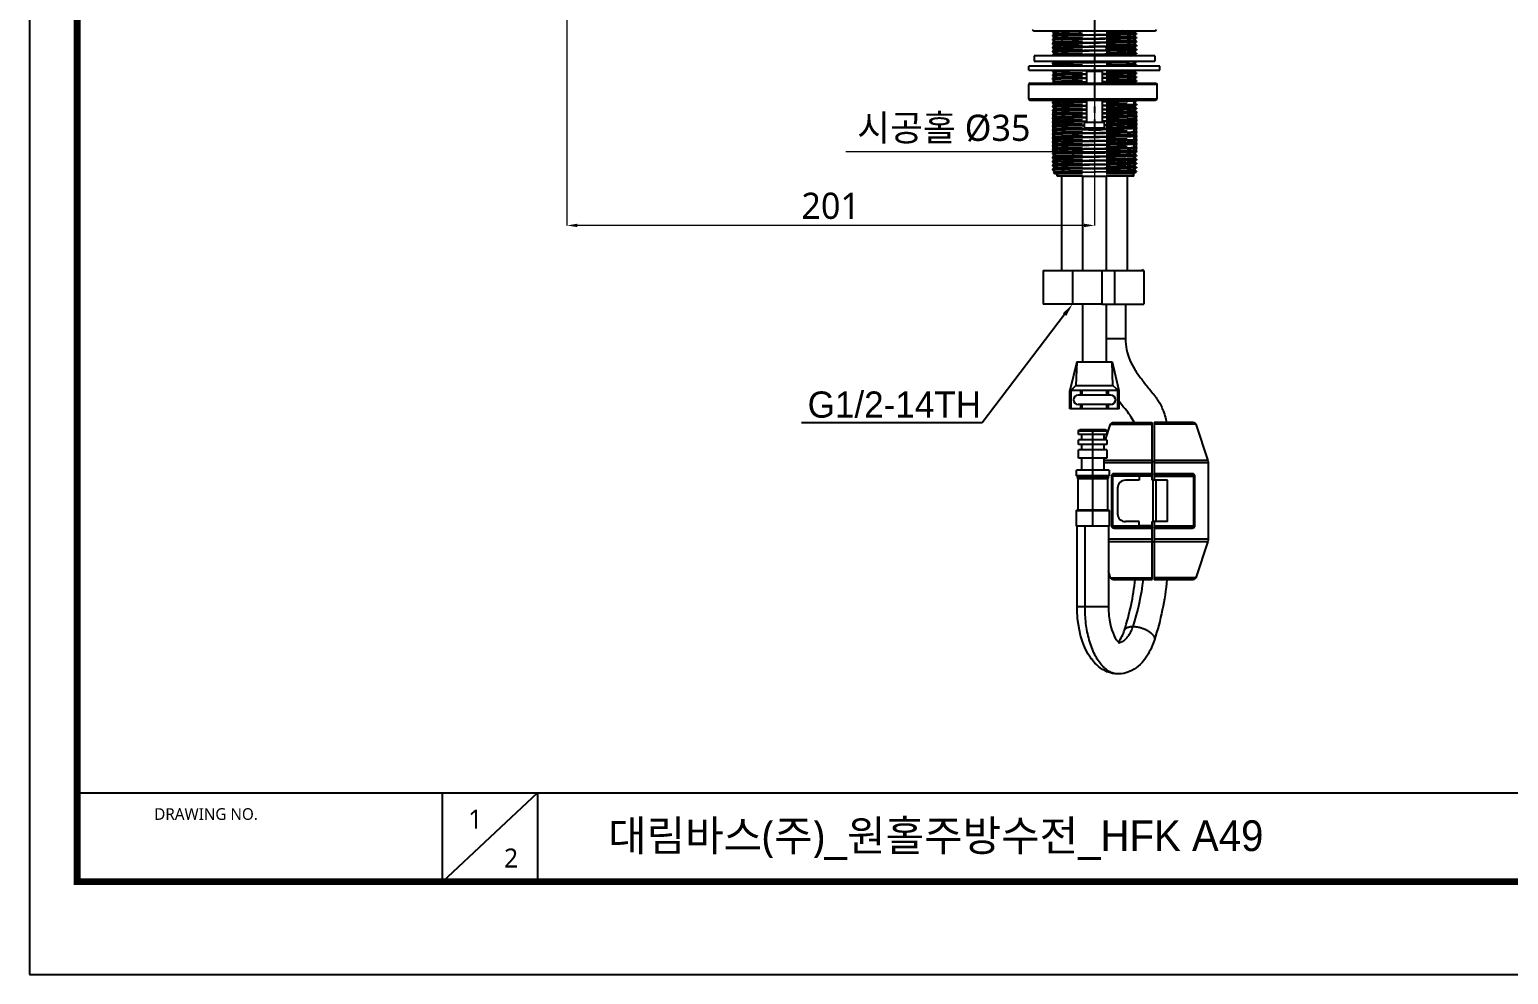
# Model space of a CAD drawing. Extents: x 0 to 1128, y 0 to 827.
# Drawn here: x 0 to 564, y 0 to 361 of the extents above; entities that cross this region are included whole.
import ezdxf
from ezdxf import colors
from ezdxf.entities.mleader import LeaderData, LeaderLine
from ezdxf.math import Vec2, Vec3

# ---------------------------------------------------------------- set-up
doc = ezdxf.new("R2010")
doc.units = 0
doc.header["$LTSCALE"] = 10
doc.header["$MEASUREMENT"] = 0
doc.header["$PDMODE"] = 3
doc.header["$PDSIZE"] = -10
doc.linetypes.add('CENTER', pattern=[2, 1.25, -0.25, 0.25, -0.25])
doc.layers.get('0').update_dxf_attribs({"linetype": 'CONTINUOUS'})
doc.layers.get('DEFPOINTS').update_dxf_attribs({"linetype": 'CONTINUOUS'})
doc.styles.add('Daelim Dimension', font='NanumGothic.ttf')
doc.styles.get("Standard").update_dxf_attribs({"font": 'GulimChe.ttf'})
doc.dimstyles.new('DEFAULT', dxfattribs={"dimscale": 2, "dimtxt": 2, "dimasz": 2, "dimexe": 0, "dimexo": 2, "dimgap": 1, "dimtad": 1, "dimdec": 0, "dimzin": 9, "dimdsep": 46, "dimtxsty": 'Daelim Dimension', "dimcen": 0.5, "dimclrd": 5, "dimclre": 5, "dimclrt": 256, "dimadec": 1, "dimazin": 0, "dimtfac": 1, "dimtdec": 0, "dimtix": 1, "dimtmove": 0, "dimatfit": 3, "dimfxl": 0, "dimtolj": 1, "dimtzin": 1, "dimlwd": 9, "dimlwe": 9, "dimarcsym": 0})

# ---------------------------------------------------------------- blocks, each defined once
blk = doc.blocks.new('*D99')
at = {"color": 5, "lineweight": 9, "ltscale": 0.5}
for p, q in [((205.03, 582.09), (205.03, 285.85)), ((406.25, 356.6), (406.25, 285.85)), ((402.25, 285.85), (209.03, 285.85))]:
    blk.add_line(p, q, dxfattribs=at)
at = {"color": 5, "ltscale": 0.5}
for points in [[(209.03, 286.52), (209.03, 285.19), (205.03, 285.85)], [(402.25, 286.52), (402.25, 285.19), (406.25, 285.85)]]:
    blk.add_solid(points, dxfattribs=at)
at = {"layer": 'DEFPOINTS', "color": 0, "ltscale": 0.5}
for p in [(205.03, 586.09), (406.25, 360.6), (205.03, 285.85)]:
    blk.add_point(p, dxfattribs=at)
at = {"color": 7, "ltscale": 0.5, "insert": (305.64, 293.28), "char_height": 10, "attachment_point": 5, "style": 'Daelim Dimension'}
blk.add_mtext('\\A1;201', dxfattribs=at)
blk = doc.blocks.new('*D110')
at = {"color": 5, "lineweight": 9, "ltscale": 0.5}
for p, q in [((390.25, 329.3), (390.25, 313.92)), ((422.25, 329.6), (422.25, 313.92)), ((390.25, 313.92), (311.38, 313.92)), ((418.25, 313.92), (394.25, 313.92))]:
    blk.add_line(p, q, dxfattribs=at)
at = {"color": 5, "ltscale": 0.5}
for points in [[(394.25, 314.59), (394.25, 313.25), (390.25, 313.92)], [(418.25, 314.59), (418.25, 313.25), (422.25, 313.92)]]:
    blk.add_solid(points, dxfattribs=at)
at = {"layer": 'DEFPOINTS', "color": 0, "ltscale": 0.5}
for p in [(390.25, 333.3), (422.25, 333.6), (422.25, 313.92)]:
    blk.add_point(p, dxfattribs=at)
at = {"color": 7, "ltscale": 0.5, "insert": (348.81, 322.57), "char_height": 10, "attachment_point": 5, "style": 'Daelim Dimension'}
blk.add_mtext('\\A1;시공홀 %%C35', dxfattribs=at)

msp = doc.modelspace()

# ---------------------------------------------------------------- linework, layer by layer
at = {"color": 1, "linetype": 'CENTER'}
msp.add_line((406.25, 486.26), (406.25, 319.38), dxfattribs=at)
at = {"ltscale": 0.5}
for p, q in [((383.5, 360.1), (429, 360.1)), ((390.67, 360.1), (390.25, 359.86)), ((390.25, 359.85), (390.25, 359.86)), ((390.25, 359.85), (390.25, 359.55)), ((390.25, 359.55), (391.28, 358.95)), ((390.25, 359.55), (390.25, 359.55)), ((390.25, 358.35), (390.25, 358.36)), ((390.25, 358.35), (390.25, 358.05)), ((390.25, 358.05), (391.28, 357.45)), ((390.25, 358.05), (390.25, 358.05)), ((391.29, 357.46), (390.25, 356.86)), ((390.25, 356.85), (390.25, 356.86)), ((390.25, 356.85), (390.25, 356.55)), ((390.25, 356.55), (391.28, 355.95)), ((390.25, 356.55), (390.25, 356.55)), ((391.29, 355.96), (390.25, 355.36)), ((391.29, 358.96), (390.25, 358.36)), ((391.29, 358.96), (393.74, 359.09)), ((391.29, 357.46), (393.71, 357.59)), ((391.29, 355.96), (393.74, 356.09)), ((393.71, 357.59), (401.74, 357.76)), ((393.74, 359.09), (400.97, 359.24)), ((393.74, 356.09), (401.74, 356.26)), ((406.25, 359.93), (400.6, 359.84)), ((400.97, 359.24), (400.6, 359.84)), ((400.6, 358.64), (400.97, 359.24)), ((400.6, 358.64), (406.25, 358.73)), ((400.97, 359.24), (401.74, 359.26)), ((416.81, 360.1), (406.25, 359.93)), ((410.75, 356.4), (418.79, 356.57)), ((410.76, 359.4), (418.79, 359.57)), ((410.76, 357.9), (418.76, 358.07)), ((418.76, 358.07), (421.2, 358.2)), ((418.79, 359.57), (421.2, 359.7)), ((418.79, 356.57), (421.2, 356.7)), ((421.2, 359.7), (421.9, 360.1)), ((421.2, 358.2), (422.24, 358.8)), ((421.2, 356.7), (422.24, 357.3)), ((421.2, 355.2), (422.24, 355.8)), ((422.24, 359.11), (421.22, 359.7)), ((422.24, 357.61), (421.22, 358.2)), ((422.24, 356.11), (421.22, 356.7)), ((422.25, 359.1), (422.24, 359.11)), ((422.25, 358.8), (422.24, 358.8)), ((422.25, 357.6), (422.24, 357.61)), ((422.25, 357.3), (422.24, 357.3)), ((422.25, 356.1), (422.24, 356.11)), ((422.25, 355.8), (422.24, 355.8)), ((422.25, 359.1), (422.25, 358.8)), ((422.25, 357.6), (422.25, 357.3)), ((422.25, 356.1), (422.25, 355.8)), ((383.25, 350.6), (383.25, 348.6)), ((429.25, 350.6), (383.25, 350.6)), ((390.25, 355.35), (390.25, 355.36)), ((390.25, 355.35), (390.25, 355.05)), ((390.25, 355.05), (390.25, 355.05)), ((391.3, 354.46), (390.25, 353.86)), ((390.25, 353.85), (390.25, 353.86)), ((390.25, 353.85), (390.25, 353.55)), ((390.25, 353.55), (391.28, 352.95)), ((390.25, 353.55), (390.25, 353.55)), ((391.29, 352.96), (390.25, 352.36)), ((390.25, 352.35), (390.25, 352.36)), ((390.25, 352.35), (390.25, 352.05)), ((390.25, 352.05), (390.25, 352.05)), ((391.29, 351.46), (390.25, 350.86)), ((390.25, 350.85), (390.25, 350.86)), ((390.25, 350.85), (390.25, 350.6)), ((390.25, 355.05), (391.28, 354.45)), ((390.25, 352.05), (391.28, 351.45)), ((406.25, 350.93), (390.56, 350.6)), ((391.29, 352.96), (393.73, 353.09)), ((391.29, 351.46), (393.72, 351.59)), ((391.29, 354.46), (393.71, 354.59)), ((393.71, 354.59), (401.74, 354.76)), ((393.72, 351.59), (401.74, 351.76)), ((393.73, 353.09), (401.74, 353.26)), ((411.03, 354), (406.25, 353.93)), ((406.25, 352.73), (411.03, 352.8)), ((409.46, 352.78), (411.03, 352.8)), ((410.72, 353.4), (411.03, 354)), ((410.72, 353.4), (410.75, 353.4)), ((411.03, 352.8), (410.72, 353.4)), ((410.75, 353.4), (418.79, 353.57)), ((410.76, 354.9), (418.77, 355.07)), ((410.76, 351.9), (418.78, 352.07)), ((418.77, 355.07), (421.2, 355.2)), ((418.78, 352.07), (421.2, 352.2)), ((418.79, 353.57), (421.2, 353.7)), ((419.84, 350.6), (421.2, 350.7)), ((421.2, 353.7), (422.24, 354.3)), ((421.2, 352.2), (422.24, 352.8)), ((421.2, 350.7), (422.24, 351.3)), ((422.24, 354.61), (421.22, 355.2)), ((422.24, 353.11), (421.22, 353.7)), ((422.24, 351.61), (421.22, 352.2)), ((421.39, 350.6), (421.22, 350.7)), ((422.25, 354.6), (422.24, 354.61)), ((422.25, 354.3), (422.24, 354.3)), ((422.25, 353.1), (422.24, 353.11)), ((422.25, 352.8), (422.24, 352.8)), ((422.25, 351.6), (422.24, 351.61)), ((422.25, 351.3), (422.24, 351.3)), ((422.25, 354.6), (422.25, 354.3)), ((422.25, 353.1), (422.25, 352.8)), ((422.25, 351.6), (422.25, 351.3)), ((429.25, 350.6), (429.25, 348.6)), ((381.25, 345.1), (381.25, 346.6)), ((431.25, 346.6), (381.25, 346.6)), ((381.25, 345.1), (431.25, 345.1)), ((383.25, 348.6), (429.25, 348.6)), ((390.25, 347.85), (390.25, 347.86)), ((390.25, 347.85), (390.25, 347.55)), ((390.25, 347.55), (390.25, 347.55)), ((390.67, 345.1), (390.25, 344.86)), ((390.25, 344.85), (390.25, 344.86)), ((390.25, 344.85), (390.25, 344.55)), ((390.25, 344.55), (391.28, 343.95)), ((390.25, 344.55), (390.25, 344.55)), ((391.3, 348.46), (390.25, 347.86)), ((390.25, 347.55), (391.28, 346.95)), ((391.3, 346.96), (390.67, 346.6)), ((391.03, 348.6), (391.28, 348.45)), ((391.29, 348.46), (393.72, 348.59)), ((391.29, 346.96), (393.71, 347.09)), ((393.71, 347.09), (401.75, 347.26)), ((393.71, 344.09), (401.74, 344.26)), ((398.08, 346.6), (406.25, 346.73)), ((403.75, 345.1), (403.25, 344.6)), ((403.25, 344.6), (403.25, 340.1)), ((409.25, 344.6), (403.25, 344.6)), ((419.43, 348.16), (406.25, 347.93)), ((406.25, 346.73), (419.43, 346.96)), ((408.75, 345.1), (409.25, 344.6)), ((416.81, 345.1), (408.88, 344.97)), ((409.25, 344.6), (409.25, 340.1)), ((410.76, 347.4), (418.57, 347.56)), ((410.76, 344.4), (418.75, 344.57)), ((422.24, 346.8), (416.81, 346.6)), ((418.57, 347.56), (419.43, 348.16)), ((418.57, 347.56), (418.77, 347.57)), ((419.43, 346.96), (418.57, 347.56)), ((418.75, 344.57), (421.2, 344.7)), ((418.77, 347.57), (421.2, 347.7)), ((422.24, 348.3), (419.43, 348.16)), ((419.43, 346.96), (422.25, 347.1)), ((421.2, 347.7), (422.24, 348.3)), ((421.2, 344.7), (421.9, 345.1)), ((422.24, 347.11), (421.22, 347.7)), ((422.24, 344.11), (421.22, 344.7)), ((421.9, 346.6), (422.24, 346.8)), ((422.25, 348.3), (422.24, 348.3)), ((422.25, 347.1), (422.24, 347.11)), ((422.25, 346.8), (422.24, 346.8)), ((422.25, 348.6), (422.25, 348.3)), ((422.25, 347.1), (422.25, 346.8)), ((431.25, 345.1), (431.25, 346.6)), ((381.25, 334.1), (381.25, 339.6)), ((430.1, 339.6), (381.25, 339.6)), ((381.75, 340.1), (429.57, 340.1)), ((390.25, 343.35), (390.25, 343.36)), ((390.25, 343.35), (390.25, 343.05)), ((390.25, 343.05), (391.28, 342.45)), ((390.25, 343.05), (390.25, 343.05)), ((391.29, 342.46), (390.25, 341.86)), ((390.25, 341.85), (390.25, 341.86)), ((390.25, 341.85), (390.25, 341.55)), ((390.25, 341.55), (391.28, 340.95)), ((390.25, 341.55), (390.25, 341.55)), ((390.25, 340.35), (390.25, 340.36)), ((390.25, 340.35), (390.25, 340.1)), ((391.29, 343.96), (390.25, 343.36)), ((391.29, 340.96), (390.25, 340.36)), ((403.24, 340.38), (390.56, 340.1)), ((391.29, 343.96), (393.71, 344.09)), ((391.29, 342.46), (393.74, 342.59)), ((391.29, 340.96), (393.71, 341.09)), ((393.71, 341.09), (401.74, 341.26)), ((393.74, 342.59), (401.74, 342.76)), ((410.76, 342.9), (418.79, 343.07)), ((410.76, 341.4), (418.76, 341.57)), ((418.76, 341.57), (421.2, 341.7)), ((418.79, 343.07), (421.2, 343.2)), ((419.84, 340.1), (421.2, 340.2)), ((421.2, 343.2), (422.24, 343.8)), ((421.2, 341.7), (422.24, 342.3)), ((421.2, 340.2), (422.24, 340.8)), ((422.24, 342.61), (421.22, 343.2)), ((422.24, 341.11), (421.22, 341.7)), ((421.39, 340.1), (421.22, 340.2)), ((422.25, 344.1), (422.24, 344.11)), ((422.25, 343.8), (422.24, 343.8)), ((422.25, 342.6), (422.24, 342.61)), ((422.25, 342.3), (422.24, 342.3)), ((422.25, 341.1), (422.24, 341.11)), ((422.25, 340.8), (422.24, 340.8)), ((422.25, 344.1), (422.25, 343.8)), ((422.25, 342.6), (422.25, 342.3)), ((422.25, 341.1), (422.25, 340.8)), ((430.1, 339.6), (430.1, 334.1)), ((381.25, 334.1), (430.1, 334.1)), ((381.75, 333.6), (429.57, 333.6)), ((391.29, 333.46), (390.25, 332.86)), ((391.03, 333.6), (391.28, 333.45)), ((391.29, 333.46), (393.72, 333.59)), ((393.72, 333.59), (394.04, 333.6)), ((403.25, 333.6), (403.25, 325.1)), ((409.25, 333.6), (409.25, 325.1)), ((421.2, 332.7), (422.24, 333.3)), ((422.25, 333.3), (422.24, 333.3)), ((422.25, 333.6), (422.25, 333.3)), ((390.25, 332.85), (390.25, 332.86)), ((390.25, 332.85), (390.25, 332.55)), ((390.25, 332.55), (391.28, 331.95)), ((390.25, 332.55), (390.25, 332.55)), ((391.3, 331.96), (390.25, 331.36)), ((390.25, 331.35), (390.25, 331.36)), ((390.25, 331.35), (390.25, 331.05)), ((390.25, 331.05), (391.28, 330.45)), ((390.25, 331.05), (390.25, 331.05)), ((390.25, 329.85), (390.25, 329.86)), ((390.25, 329.85), (390.25, 329.55)), ((390.25, 329.55), (390.25, 329.55)), ((391.3, 328.96), (390.25, 328.36)), ((390.25, 328.35), (390.25, 328.36)), ((390.25, 328.35), (390.25, 328.05)), ((390.25, 328.05), (391.28, 327.45)), ((390.25, 328.05), (390.25, 328.05)), ((391.3, 327.46), (390.25, 326.86)), ((391.3, 330.46), (390.25, 329.86)), ((390.25, 329.55), (391.28, 328.95)), ((391.29, 331.96), (393.72, 332.09)), ((391.29, 330.46), (393.71, 330.59)), ((391.29, 328.96), (393.73, 329.09)), ((391.3, 327.46), (393.71, 327.59)), ((393.71, 330.59), (401.75, 330.76)), ((393.71, 327.59), (401.74, 327.76)), ((393.72, 332.09), (401.74, 332.26)), ((393.73, 329.09), (401.74, 329.26)), ((410.76, 332.4), (418.78, 332.57)), ((410.76, 330.9), (418.77, 331.07)), ((410.76, 329.4), (418.79, 329.57)), ((410.76, 327.9), (418.76, 328.07)), ((418.76, 328.07), (421.2, 328.2)), ((418.77, 331.07), (421.2, 331.2)), ((418.79, 329.57), (421.2, 329.7)), ((421.2, 331.2), (422.24, 331.8)), ((421.2, 329.7), (422.24, 330.3)), ((421.2, 328.2), (422.24, 328.8)), ((421.2, 326.7), (422.24, 327.3)), ((422.24, 332.11), (421.22, 332.7)), ((422.24, 330.61), (421.22, 331.2)), ((422.24, 329.11), (421.22, 329.7)), ((422.24, 327.61), (421.22, 328.2)), ((422.25, 332.1), (422.24, 332.11)), ((422.25, 331.8), (422.24, 331.8)), ((422.25, 330.6), (422.24, 330.61)), ((422.25, 330.3), (422.24, 330.3)), ((422.25, 329.1), (422.24, 329.11)), ((422.25, 328.8), (422.24, 328.8)), ((422.25, 327.6), (422.24, 327.61)), ((422.25, 327.3), (422.24, 327.3)), ((422.25, 332.1), (422.25, 331.8)), ((422.25, 330.6), (422.25, 330.3)), ((422.25, 329.1), (422.25, 328.8)), ((422.25, 327.6), (422.25, 327.3)), ((390.25, 326.85), (390.25, 326.86)), ((390.25, 326.85), (390.25, 326.55)), ((390.25, 326.55), (391.28, 325.95)), ((390.25, 326.55), (390.25, 326.55)), ((390.25, 325.35), (390.25, 325.36)), ((390.25, 325.35), (390.25, 325.05)), ((390.25, 325.05), (391.28, 324.45)), ((390.25, 325.05), (390.25, 325.05)), ((391.29, 324.46), (390.25, 323.86)), ((390.25, 323.85), (390.25, 323.86)), ((390.25, 323.85), (390.25, 323.55)), ((390.25, 323.55), (391.28, 322.95)), ((390.25, 323.55), (390.25, 323.55)), ((390.25, 322.35), (390.25, 322.36)), ((390.25, 322.35), (390.25, 322.05)), ((390.25, 322.05), (391.28, 321.45)), ((390.25, 322.05), (390.25, 322.05)), ((391.29, 325.96), (390.25, 325.36)), ((391.29, 322.96), (390.25, 322.36)), ((391.29, 325.96), (393.75, 326.09)), ((391.29, 324.46), (393.71, 324.59)), ((391.29, 322.96), (393.74, 323.09)), ((393.71, 324.59), (401.74, 324.76)), ((393.71, 321.59), (401.74, 321.76)), ((393.74, 323.09), (401.74, 323.26)), ((393.75, 326.09), (401.74, 326.26)), ((406.25, 322.94), (402.42, 322.94)), ((410, 325.1), (402.5, 325.1)), ((402.83, 322.54), (409.67, 322.54)), ((403.49, 322.44), (403.49, 322.44)), ((403.89, 322.39), (403.49, 322.39)), ((403.88, 322.39), (403.49, 322.39)), ((405.75, 322.26), (405.75, 322.44)), ((406.25, 322.43), (405.75, 322.42)), ((406.25, 325.1), (406.25, 322.94)), ((406.29, 322.94), (406.25, 322.94)), ((406.75, 322.44), (406.25, 322.43)), ((410.08, 322.94), (406.29, 322.94)), ((406.75, 322.44), (406.75, 322.26)), ((409.01, 322.44), (409.01, 322.44)), ((409.68, 322.48), (409.26, 322.47)), ((410.75, 323.4), (418.79, 323.57)), ((410.76, 326.4), (418.79, 326.57)), ((410.76, 324.9), (418.75, 325.07)), ((410.76, 321.9), (418.77, 322.07)), ((418.75, 325.07), (421.2, 325.2)), ((418.79, 326.57), (421.2, 326.7)), ((418.79, 323.57), (421.2, 323.7)), ((421.2, 325.2), (422.24, 325.8)), ((421.2, 323.7), (422.24, 324.3)), ((421.2, 322.2), (422.24, 322.8)), ((422.24, 326.11), (421.22, 326.7)), ((422.24, 324.61), (421.22, 325.2)), ((422.24, 323.11), (421.22, 323.7)), ((422.24, 321.61), (421.22, 322.2)), ((422.25, 326.1), (422.24, 326.11)), ((422.25, 325.8), (422.24, 325.8)), ((422.25, 324.6), (422.24, 324.61)), ((422.25, 324.3), (422.24, 324.3)), ((422.25, 323.1), (422.24, 323.11)), ((422.25, 322.8), (422.24, 322.8)), ((422.25, 321.6), (422.24, 321.61)), ((422.25, 326.1), (422.25, 325.8)), ((422.25, 324.6), (422.25, 324.3)), ((422.25, 323.1), (422.25, 322.8)), ((422.25, 321.6), (422.25, 321.3)), ((391.29, 321.46), (390.25, 320.86)), ((390.25, 320.85), (390.25, 320.86)), ((390.25, 320.85), (390.25, 320.55)), ((390.25, 320.55), (391.28, 319.95)), ((390.25, 320.55), (390.25, 320.55)), ((391.29, 319.96), (390.25, 319.36)), ((390.25, 319.35), (390.25, 319.36)), ((390.25, 319.35), (390.25, 319.05)), ((390.25, 319.05), (390.25, 319.05)), ((391.29, 318.46), (390.25, 317.86)), ((390.25, 317.85), (390.25, 317.86)), ((390.25, 317.85), (390.25, 317.55)), ((390.25, 317.55), (391.28, 316.95)), ((390.25, 317.55), (390.25, 317.55)), ((391.29, 316.96), (390.25, 316.36)), ((390.25, 316.35), (390.25, 316.36)), ((390.25, 316.35), (390.25, 316.05)), ((390.25, 316.05), (390.25, 316.05)), ((390.25, 319.05), (391.28, 318.45)), ((390.25, 316.05), (391.28, 315.45)), ((391.29, 321.46), (393.71, 321.59)), ((391.29, 319.96), (393.73, 320.09)), ((391.29, 318.46), (393.72, 318.59)), ((391.29, 316.96), (393.72, 317.09)), ((393.72, 318.59), (401.74, 318.76)), ((393.72, 317.09), (401.75, 317.26)), ((393.73, 320.09), (401.74, 320.26)), ((410.75, 320.4), (418.78, 320.57)), ((410.75, 317.4), (418.78, 317.57)), ((410.76, 318.9), (418.78, 319.07)), ((410.76, 315.9), (418.78, 316.07)), ((418.78, 320.57), (421.2, 320.7)), ((418.78, 317.57), (421.2, 317.7)), ((421.2, 320.7), (422.24, 321.3)), ((421.2, 319.2), (422.24, 319.8)), ((421.2, 317.7), (422.24, 318.3)), ((421.2, 316.2), (422.24, 316.8)), ((422.24, 320.11), (421.22, 320.7)), ((422.24, 318.61), (421.22, 319.2)), ((422.24, 317.11), (421.22, 317.7)), ((422.24, 315.61), (421.22, 316.2)), ((422.25, 321.3), (422.24, 321.3)), ((422.25, 320.1), (422.24, 320.11)), ((422.25, 319.8), (422.24, 319.8)), ((422.25, 318.6), (422.24, 318.61)), ((422.25, 318.3), (422.24, 318.3)), ((422.25, 317.1), (422.24, 317.11)), ((422.25, 316.8), (422.24, 316.8)), ((422.25, 320.1), (422.25, 319.8)), ((422.25, 318.6), (422.25, 318.3)), ((422.25, 317.1), (422.25, 316.8)), ((391.29, 315.46), (390.25, 314.86)), ((390.25, 314.85), (390.25, 314.86)), ((390.25, 314.85), (390.25, 314.55)), ((390.25, 314.55), (391.28, 313.95)), ((390.25, 314.55), (390.25, 314.55)), ((391.3, 313.96), (390.25, 313.36)), ((390.25, 313.35), (390.25, 313.36)), ((390.25, 313.35), (390.25, 313.05)), ((390.72, 313.11), (390.25, 313.05)), ((390.25, 313.05), (391.28, 312.45)), ((390.25, 313.05), (390.25, 313.05)), ((391.29, 312.46), (390.25, 311.86)), ((390.25, 311.86), (390.72, 311.91)), ((390.25, 311.85), (390.25, 311.86)), ((390.25, 311.85), (390.25, 311.55)), ((390.25, 311.55), (390.25, 311.55)), ((391.3, 310.96), (390.25, 310.36)), ((390.25, 310.35), (390.25, 310.36)), ((390.25, 310.35), (390.25, 310.05)), ((390.25, 311.55), (391.28, 310.95)), ((406.25, 313.43), (390.72, 313.11)), ((391.72, 312.51), (390.72, 313.11)), ((390.72, 311.91), (391.72, 312.51)), ((390.72, 311.91), (406.25, 312.23)), ((391.29, 315.46), (393.72, 315.59)), ((391.29, 312.46), (391.72, 312.51)), ((391.3, 313.96), (393.71, 314.09)), ((391.29, 310.96), (393.71, 311.09)), ((391.72, 312.51), (393.73, 312.59)), ((393.71, 314.09), (401.75, 314.26)), ((393.71, 311.09), (401.74, 311.26)), ((393.72, 315.59), (401.74, 315.76)), ((393.73, 312.59), (401.74, 312.76)), ((410.76, 314.4), (418.77, 314.57)), ((410.76, 312.9), (418.79, 313.07)), ((410.76, 311.4), (418.76, 311.57)), ((418.76, 311.57), (421.2, 311.7)), ((418.77, 314.57), (421.2, 314.7)), ((418.79, 313.07), (421.2, 313.2)), ((421.2, 314.7), (422.24, 315.3)), ((421.2, 313.2), (422.24, 313.8)), ((421.2, 311.7), (422.24, 312.3)), ((421.2, 310.2), (422.24, 310.8)), ((422.24, 314.11), (421.22, 314.7)), ((422.24, 312.61), (421.22, 313.2)), ((422.24, 311.11), (421.22, 311.7)), ((422.25, 315.6), (422.24, 315.61)), ((422.25, 315.3), (422.24, 315.3)), ((422.25, 314.1), (422.24, 314.11)), ((422.25, 313.8), (422.24, 313.8)), ((422.25, 312.6), (422.24, 312.61)), ((422.25, 312.3), (422.24, 312.3)), ((422.25, 311.1), (422.24, 311.11)), ((422.25, 310.8), (422.24, 310.8)), ((422.25, 315.6), (422.25, 315.3)), ((422.25, 314.1), (422.25, 313.8)), ((422.25, 312.6), (422.25, 312.3)), ((422.25, 311.1), (422.25, 310.8)), ((390.25, 310.05), (391.28, 309.45)), ((390.25, 310.05), (390.25, 310.05)), ((391.3, 309.46), (390.25, 308.86)), ((390.25, 308.85), (390.25, 308.86)), ((390.25, 308.85), (390.25, 308.55)), ((390.25, 308.55), (391.28, 307.95)), ((390.25, 308.55), (390.25, 308.55)), ((390.25, 307.35), (390.25, 307.36)), ((390.25, 307.35), (390.25, 307.05)), ((390.25, 307.05), (391.29, 306.45)), ((390.25, 307.05), (390.25, 307.05)), ((391.29, 307.96), (390.25, 307.36)), ((391.3, 306.46), (390.6, 306.06)), ((396.51, 306.19), (390.6, 306.06)), ((390.6, 306.06), (390.6, 306.05)), ((391.05, 305.6), (390.6, 306.05)), ((401.75, 305.6), (391.05, 305.6)), ((391.29, 307.96), (393.71, 308.09)), ((391.29, 306.46), (393.73, 306.59)), ((391.29, 309.46), (393.75, 309.59)), ((392.1, 304.6), (392.1, 305.6)), ((392.17, 304.6), (392.17, 305.6)), ((393.71, 308.09), (401.74, 308.26)), ((393.73, 306.59), (397.03, 306.67)), ((393.75, 309.59), (401.74, 309.76)), ((406.25, 307.43), (396.38, 307.27)), ((397.02, 306.67), (396.38, 307.27)), ((396.51, 306.19), (397.02, 306.67)), ((396.51, 306.19), (416.81, 306.4)), ((397.02, 306.67), (401.74, 306.76)), ((410.75, 306.9), (418.79, 307.07)), ((421.39, 305.6), (410.75, 305.6)), ((410.76, 309.9), (418.79, 310.07)), ((410.76, 308.4), (418.76, 308.57)), ((416.81, 306.4), (422.25, 306.6)), ((416.81, 306.4), (422.25, 306.4)), ((418.76, 308.57), (421.2, 308.7)), ((418.79, 310.07), (421.2, 310.2)), ((418.79, 307.07), (421.2, 307.2)), ((419.86, 305.6), (421.09, 305.67)), ((421.09, 305.67), (421.2, 305.7)), ((421.2, 308.7), (422.24, 309.3)), ((421.2, 307.2), (422.24, 307.8)), ((421.2, 305.7), (422, 306.16)), ((421.21, 304.6), (421.21, 305.6)), ((422.24, 309.61), (421.22, 310.2)), ((422.24, 308.11), (421.22, 308.7)), ((422.24, 306.61), (421.22, 307.2)), ((421.39, 305.6), (421.22, 305.7)), ((421.28, 304.6), (421.28, 305.6)), ((422, 306.16), (422.02, 306.17)), ((422.02, 306.17), (422.25, 306.4)), ((422.25, 309.6), (422.24, 309.61)), ((422.25, 309.3), (422.24, 309.3)), ((422.25, 308.1), (422.24, 308.11)), ((422.25, 307.8), (422.24, 307.8)), ((422.25, 306.6), (422.24, 306.61)), ((422.25, 309.6), (422.25, 309.3)), ((422.25, 308.1), (422.25, 307.8)), ((422.25, 306.6), (422.25, 306.4)), ((401.75, 304.6), (392.1, 304.6)), ((393.75, 304.6), (393.75, 268.6)), ((401.75, 304.6), (410.75, 304.6)), ((401.75, 304.6), (401.75, 268.6)), ((421.28, 304.6), (410.75, 304.6)), ((410.75, 304.6), (410.75, 268.6)), ((418.75, 304.6), (418.75, 268.6)), ((386.7, 268.6), (397.9, 268.6)), ((386.7, 268.6), (386.7, 255.8)), ((397.9, 268.6), (397.9, 257.84)), ((409.1, 268.6), (425.1, 268.6)), ((413.9, 268.6), (413.9, 255.8)), ((424.86, 268.6), (424.58, 269.1)), ((425.1, 268.6), (425.1, 255.8)), ((397.9, 257.84), (397.9, 255.8)), ((401.75, 255.8), (401.75, 233.8)), ((409.1, 255.8), (425.1, 255.8)), ((410.75, 255.8), (410.75, 233.8)), ((418.12, 255.8), (418.12, 242.74)), ((410.75, 242.74), (412.12, 242.74)), ((412.12, 242.74), (418.12, 242.74)), ((399.51, 233.8), (396.88, 222.91)), ((399.51, 233.8), (399.2, 224.8)), ((399.51, 233.8), (413, 233.8)), ((413.3, 224.8), (412.99, 233.8)), ((412.99, 233.8), (415.62, 222.91)), ((396.85, 215.8), (396.85, 222.8)), ((411.25, 222.8), (396.85, 222.8)), ((398.51, 224.14), (397.24, 222.91)), ((397.34, 215.8), (397.34, 222.8)), ((399.2, 224.8), (398.51, 224.14)), ((399.2, 224.8), (413.3, 224.8)), ((401.13, 221.05), (400, 221.05)), ((401, 222.8), (401, 221.05)), ((401.25, 221.05), (401.25, 222.8)), ((412.5, 221.05), (401.25, 221.05)), ((401.54, 221.05), (401.54, 222.8)), ((410.96, 221.05), (410.96, 222.8)), ((411.25, 221.05), (411.25, 222.8)), ((415.65, 222.8), (411.37, 222.8)), ((411.5, 222.8), (411.5, 221.05)), ((414.68, 223.47), (413.3, 224.8)), ((415.37, 222.8), (414.68, 223.47)), ((415.16, 215.8), (415.16, 222.8)), ((415.65, 215.8), (415.65, 222.8)), ((401.13, 215.8), (396.85, 215.8)), ((411.25, 217.55), (400, 217.55)), ((401, 217.55), (401, 215.8)), ((401.25, 215.8), (401.25, 217.55)), ((415.65, 215.8), (401.25, 215.8)), ((401.54, 215.8), (401.54, 217.55)), ((410.96, 215.8), (410.96, 217.55)), ((411.25, 215.8), (411.25, 217.55)), ((412.5, 217.55), (411.37, 217.55)), ((411.5, 217.55), (411.5, 215.8)), ((417.38, 216.54), (415.65, 218.68)), ((417.97, 215.8), (417.38, 216.54)), ((410.47, 204.09), (412.45, 210.02)), ((412.45, 210.02), (428.28, 210.02)), ((413.4, 210.7), (428.28, 210.7)), ((428.28, 210.02), (428.28, 210.65)), ((428.28, 196.16), (428.28, 210.02)), ((429.08, 210.65), (429.08, 210.7)), ((443.96, 210.7), (429.08, 210.7)), ((429.08, 210.65), (429.08, 210.02)), ((429.08, 210.02), (429.08, 196.16)), ((444.9, 210.02), (429.08, 210.02)), ((444.9, 210.02), (449.52, 196.16)), ((405.62, 207.34), (400.22, 207.34)), ((400.22, 206.04), (400.22, 207.34)), ((405.62, 206.04), (400.22, 206.04)), ((400.22, 202.24), (400.22, 204.04)), ((405.62, 204.04), (400.22, 204.04)), ((405.62, 207.84), (400.72, 207.84)), ((401.42, 204.04), (401.42, 206.04)), ((405.62, 207.84), (405.62, 207.34)), ((410.52, 207.84), (405.62, 207.84)), ((405.62, 206.04), (405.62, 207.34)), ((411.02, 207.34), (405.62, 207.34)), ((405.62, 204.04), (405.62, 206.04)), ((411.02, 206.04), (405.62, 206.04)), ((405.62, 202.24), (405.62, 204.04)), ((411.02, 204.04), (405.62, 204.04)), ((409.82, 206.04), (409.82, 204.04)), ((411.02, 207.34), (411.02, 206.04)), ((411.02, 204.04), (411.02, 202.24)), ((405.62, 202.24), (400.22, 202.24)), ((400.22, 197.04), (400.22, 200.24)), ((405.62, 200.24), (400.22, 200.24)), ((401.42, 200.24), (401.42, 202.24)), ((405.62, 200.24), (405.62, 202.24)), ((411.02, 202.24), (405.62, 202.24)), ((405.62, 197.04), (405.62, 200.24)), ((411.02, 200.24), (405.62, 200.24)), ((409.82, 202.24), (409.82, 200.24)), ((409.84, 202.19), (409.86, 202.24)), ((411.02, 200.24), (411.02, 197.04)), ((399.37, 190.24), (399.37, 192.44)), ((405.62, 192.44), (399.37, 192.44)), ((405.62, 197.04), (400.22, 197.04)), ((401.42, 192.44), (401.42, 197.04)), ((405.62, 192.44), (405.62, 197.04)), ((411.02, 197.04), (405.62, 197.04)), ((405.62, 190.24), (405.62, 192.44)), ((411.87, 192.44), (405.62, 192.44)), ((428.28, 196.16), (409.81, 196.16)), ((409.82, 197.04), (409.82, 192.44)), ((428.28, 195.21), (409.82, 195.21)), ((411.87, 192.44), (411.87, 190.24)), ((428.28, 195.21), (428.28, 196.16)), ((428.28, 195.7), (429.08, 195.7)), ((428.28, 191.2), (428.28, 195.21)), ((429.08, 196.16), (429.08, 195.21)), ((449.52, 196.16), (429.08, 196.16)), ((429.08, 195.21), (429.08, 191.2)), ((449.68, 195.21), (429.08, 195.21)), ((449.68, 195.21), (449.68, 166.19)), ((405.62, 190.24), (399.37, 190.24)), ((405.62, 189.68), (399.72, 189.68)), ((405.62, 189.12), (400.02, 189.12)), ((400.02, 177.24), (400.02, 189.12)), ((405.62, 190.24), (405.62, 189.68)), ((411.87, 190.24), (405.62, 190.24)), ((405.62, 189.68), (405.62, 189.12)), ((411.53, 189.68), (405.62, 189.68)), ((405.62, 177.24), (405.62, 189.12)), ((411.22, 189.12), (405.62, 189.12)), ((411.22, 189.12), (411.22, 177.24)), ((412.87, 171.2), (412.87, 190.2)), ((413.25, 190.2), (412.87, 190.2)), ((413.25, 171.2), (413.25, 190.2)), ((423.59, 190.2), (413.25, 190.2)), ((413.55, 190.57), (414.18, 190.7)), ((413.83, 191.2), (428.28, 191.2)), ((414.18, 190.7), (428.28, 190.7)), ((423.28, 188.6), (418.08, 188.6)), ((423.28, 189.7), (423.28, 188.6)), ((427.78, 190.2), (423.78, 190.2)), ((425.28, 190.24), (425.28, 190.7)), ((428.28, 190.79), (428.28, 191.2)), ((428.28, 190.83), (428.28, 190.7)), ((428.28, 189.7), (428.28, 190.7)), ((428.28, 188.6), (428.28, 189.7)), ((428.68, 188.6), (428.28, 188.6)), ((428.68, 172.8), (428.68, 188.6)), ((429.76, 188.6), (428.68, 188.6)), ((429.08, 191.2), (429.08, 190.79)), ((429.08, 191.2), (443.52, 191.2)), ((429.08, 190.7), (429.08, 190.79)), ((429.08, 190.7), (429.08, 190.2)), ((429.08, 190.7), (443.17, 190.7)), ((429.08, 190.2), (429.08, 188.6)), ((429.08, 190.2), (444.1, 190.2)), ((434.08, 188.6), (429.76, 188.6)), ((429.76, 172.82), (429.76, 188.6)), ((434.08, 172.8), (434.08, 188.6)), ((444.1, 190.2), (444.48, 190.2)), ((444.1, 190.2), (444.1, 171.2)), ((444.48, 190.2), (444.48, 171.2)), ((415.08, 185.6), (415.08, 175.8)), ((405.62, 176.94), (399.42, 176.94)), ((399.42, 171.07), (399.42, 176.94)), ((405.62, 177.24), (399.72, 177.24)), ((405.62, 177.24), (405.62, 176.94)), ((411.52, 177.24), (405.62, 177.24)), ((405.62, 171.07), (405.62, 176.94)), ((411.82, 176.94), (405.62, 176.94)), ((411.82, 176.94), (411.82, 171.07)), ((405.62, 171.07), (399.42, 171.07)), ((399.62, 140.24), (399.62, 171.07)), ((402.65, 171.07), (402.65, 140.24)), ((411.82, 171.07), (405.62, 171.07)), ((411.62, 171.07), (411.62, 140.24)), ((413.25, 171.2), (412.87, 171.2)), ((413.25, 171.2), (423.78, 171.2)), ((414.18, 170.7), (413.55, 170.83)), ((428.28, 170.2), (413.83, 170.2)), ((428.28, 170.7), (414.18, 170.7)), ((423.28, 172.8), (418.08, 172.8)), ((423.28, 171.7), (423.28, 172.8)), ((427.78, 171.2), (423.78, 171.2)), ((425.28, 170.7), (425.28, 171.22)), ((428.68, 172.8), (428.28, 172.8)), ((428.28, 171.7), (428.28, 172.8)), ((428.28, 170.7), (428.28, 171.71)), ((428.28, 170.67), (428.28, 170.6)), ((428.28, 170.2), (428.28, 170.6)), ((428.28, 166.19), (428.28, 170.2)), ((429.76, 172.8), (428.68, 172.8)), ((429.08, 172.8), (429.08, 171.2)), ((429.08, 171.2), (429.08, 170.7)), ((429.08, 171.2), (444.1, 171.2)), ((429.08, 170.6), (429.08, 170.73)), ((443.17, 170.7), (429.08, 170.7)), ((429.08, 170.6), (429.08, 170.2)), ((429.08, 170.2), (429.08, 166.19)), ((443.52, 170.2), (429.08, 170.2)), ((434.08, 172.8), (429.81, 172.8)), ((443.8, 170.83), (443.17, 170.7)), ((444.1, 171.2), (444.48, 171.2)), ((411.62, 166.19), (428.28, 166.19)), ((411.62, 165.24), (428.28, 165.24)), ((428.28, 165.24), (428.28, 166.19)), ((428.28, 151.38), (428.28, 165.24)), ((428.28, 165.04), (429.08, 165.04)), ((429.08, 166.19), (429.08, 165.24)), ((429.08, 166.19), (449.68, 166.19)), ((429.08, 165.24), (429.08, 151.38)), ((429.08, 165.24), (449.52, 165.24)), ((449.52, 165.24), (444.9, 151.38)), ((412.45, 151.38), (411.62, 153.88)), ((412.45, 151.38), (428.28, 151.38)), ((413.4, 150.7), (428.28, 150.7)), ((428.28, 150.75), (428.28, 151.38)), ((429.08, 151.38), (429.08, 150.75)), ((444.9, 151.38), (429.08, 151.38)), ((429.08, 150.7), (429.08, 150.79)), ((429.08, 150.7), (443.96, 150.7)), ((402.65, 140.24), (399.62, 140.24)), ((411.62, 140.24), (402.65, 140.24)), ((415.55, 126.63), (415.31, 126.67))]:
    msp.add_line(p, q, dxfattribs=at)
at = {"color": 5}
msp.add_line((18.14, 69.28), (926.74, 69.28), dxfattribs=at)
at = {"color": 5, "ltscale": 40}
for p, q in [((157.42, 69.28), (157.42, 35.27)), ((157.42, 69.28), (157.42, 35.27)), ((193.81, 69.28), (157.42, 35.27)), ((193.81, 69.28), (157.42, 35.27)), ((193.81, 69.28), (193.81, 35.27)), ((193.81, 69.28), (193.81, 35.27))]:
    msp.add_line(p, q, dxfattribs=at)
at = {"ltscale": 0.5}
msp.add_lwpolyline([(0, 0), (1128.4, 0), (1128.4, 826.8), (0, 826.8)], close=True, dxfattribs=at)
at = {"color": 5, "linetype": 'ByBlock', "lineweight": 200, "const_width": 2.6}
msp.add_lwpolyline([(18.14, 35.4), (1110.14, 35.4), (1110.14, 807.6), (18.14, 807.6)], close=True, dxfattribs=at)
at = {"ltscale": 0.5}
msp.add_lwpolyline([(397.9, 268.6), (409.1, 268.6), (409.1, 255.8), (386.7, 255.8)], dxfattribs=at)
for centre, radius, start, end in [((383.5, 361.35), 1.25, 217.2428, 270), ((402.46, 107.58), 252.27, 90.4235, 92.7754), ((410.26, -154), 512.45, 90.4482, 92.2377), ((410.26, -155.6), 512.54, 90.4483, 92.2375), ((402.24, 871.16), 512.45, 270.4482, 272.2377), ((402.24, 869.78), 512.56, 270.4484, 272.2375), ((402.24, 868.18), 512.46, 270.4482, 272.2376), ((429, 361.35), 1.25, 270, 322.7572), ((410.26, -157.12), 512.56, 90.4484, 92.2375), ((410.26, -158.57), 512.51, 90.4483, 92.2376), ((410.26, -160.12), 512.57, 90.4484, 92.2375), ((402.24, 866.64), 512.43, 270.4481, 272.2377), ((402.24, 863.65), 512.43, 270.4481, 272.2377), ((408.91, 639.38), 286.59, 270.4238, 272.6675), ((410.26, -164.6), 512.54, 90.4483, 92.2375), ((406.34, -30.9), 375.8, 90.4283, 92.4545), ((402.04, 873.21), 525, 270.459, 272.2056), ((381.75, 339.6), 0.5, 90, 180), ((405.94, -19.06), 362.46, 90.4267, 92.4815), ((405.94, -20.57), 362.47, 90.4268, 92.4815), ((406.55, 706.33), 362.56, 270.4273, 272.4814), ((406.55, 704.82), 362.55, 270.4272, 272.4814), ((406.54, 704.06), 363.3, 270.4283, 272.4783), ((381.75, 334.1), 0.5, 180, 270), ((405.95, -29.66), 362.56, 90.4272, 92.4814), ((406.4, 705.17), 371.91, 270.4399, 272.4422), ((405.94, -31.1), 362.49, 90.4269, 92.4815), ((405.95, -32.68), 362.57, 90.4272, 92.4814), ((405.94, -34.12), 362.51, 90.427, 92.4815), ((406.56, 694.25), 362.48, 270.4268, 272.4815), ((406.55, 692.81), 362.55, 270.4271, 272.4814), ((406.56, 691.22), 362.46, 270.4267, 272.4815), ((406.55, 689.79), 362.52, 270.427, 272.4814), ((405.94, -35.56), 362.46, 90.4267, 92.4815), ((405.94, -37.08), 362.48, 90.4268, 92.4815), ((404.72, 1.29), 322.59, 90.4232, 92.5715), ((406.28, -51.23), 373.63, 90.4281, 92.4588), ((407.34, 323.85), 5, 165.5225, 190.4682), ((402.92, 323.03), 0.5, 190.4684, 260.1559), ((406.25, 342.25), 20, 260.1559, 262.0637), ((406.25, 342.25), 19.99, 262.0654, 268.567), ((406.25, 342.89), 20.45, 268.5993, 271.4007), ((402.24, 833.78), 512.56, 270.4484, 272.2375), ((406.25, 342.25), 19.99, 271.433, 277.9346), ((406.25, 342.25), 20, 277.9363, 279.8441), ((406.55, 688.34), 362.58, 270.4273, 272.4814), ((409.58, 323.03), 0.5, 279.8441, 349.5316), ((405.16, 323.85), 5, 349.5318, 14.4775), ((407.59, 651.25), 328.47, 270.4242, 272.5574), ((407.75, 647.6), 323.32, 270.4238, 272.5698), ((410.26, -191.59), 512.53, 90.4483, 92.2375), ((410.26, -193.15), 512.6, 90.4484, 92.2374), ((410.26, -194.54), 512.49, 90.4482, 92.2376), ((410.26, -196.12), 512.57, 90.4484, 92.2375), ((402.24, 832.19), 512.48, 270.4482, 272.2376), ((402.24, 830.63), 512.42, 270.4481, 272.2377), ((402.24, 829.23), 512.52, 270.4483, 272.2375), ((410.26, -197.58), 512.53, 90.4483, 92.2375), ((410.26, -200.6), 512.55, 90.4483, 92.2375), ((410.26, -202.04), 512.49, 90.4482, 92.2376), ((402.24, 827.64), 512.42, 270.4481, 272.2377), ((402.24, 826.16), 512.45, 270.4482, 272.2377), ((402.24, 824.75), 512.53, 270.4483, 272.2375), ((402.24, 823.15), 512.44, 270.4481, 272.2377), ((410.26, -203.49), 512.43, 90.4481, 92.2377), ((397.27, 195.16), 112.12, 90.4529, 93.5903), ((402.24, 821.7), 512.49, 270.4482, 272.2376), ((402.24, 820.27), 512.56, 270.4484, 272.2375), ((400, 219.3), 1.75, 90, 270), ((412.5, 219.3), 1.75, 270, 90), ((401.39, 201.08), 22.18, 25.7366, 41.6038), ((400.39, 189.68), 0.671, 180, 236.5651), ((414.27, 191.14), 0.446, 171.9453, 258.5674), ((418.08, 185.6), 3, 90, 180), ((423.78, 189.7), 0.5, 90, 180), ((427.78, 189.7), 0.5, 0, 90), ((443, 191.17), 0.524, 303.5281, 3.641), ((418.08, 175.8), 3, 180, 270), ((414.27, 170.26), 0.446, 101.4326, 188.0547), ((427.78, 171.7), 0.5, 270, 0), ((443.08, 170.26), 0.446, 351.9453, 78.5674), ((319.6, 162.42), 102.9, 342.4282, 353.4863), ((406.99, 134.24), 11.1, 318.4513, 344.9336)]:
    msp.add_arc(centre, radius, start, end, dxfattribs=at)
at = {"ltscale": 0.5, "extrusion": (0, 0, -1)}
for centre, radius, start, end in [((-399.51, 186.6), 173.51, 86.9434, 89.5275), ((-410.65, -180.66), 537.91, 87.8273, 89.5315), ((-410.64, -181.46), 537.2, 87.8257, 89.5321), ((-402.71, 91.78), 266.87, 87.3253, 89.5473), ((-401.86, 895.59), 537.18, 267.8256, 269.5321), ((-401.86, 894.53), 537.62, 267.8266, 269.5317), ((-401.84, 893.78), 538.37, 267.8283, 269.5311), ((-410.64, -183.16), 537.41, 87.8261, 89.5319), ((-410.64, -184.5), 537.25, 87.8259, 89.5322), ((-410.64, -186.02), 537.26, 87.8258, 89.5321), ((-401.85, 890.63), 538.22, 267.828, 269.5312), ((-401.84, 889.22), 538.31, 267.8282, 269.5311), ((-408.65, 656.5), 302.5, 267.425, 269.5496), ((-399.51, 171.22), 173.89, 86.9477, 89.526), ((-410.65, -190.06), 538.31, 87.8282, 89.5311), ((-406.27, -39.98), 382.18, 87.5981, 89.546), ((-406.28, -39.04), 382.73, 87.6001, 89.5452), ((-406.28, -42.05), 382.75, 87.6002, 89.5452), ((-406.23, 725.3), 381.84, 267.597, 269.5467), ((-406.24, 723.42), 381.46, 267.5957, 269.5472), ((-406.24, 722.28), 381.82, 267.597, 269.5468), ((-429.59, 339.59), 0.513, 88.6612, 178.5762), ((-406.26, -48.66), 381.86, 87.5971, 89.5467), ((-406.22, 715.67), 382.71, 267.6001, 269.5453), ((-429.59, 334.11), 0.513, 181.4232, 271.3392), ((-406.27, -50.55), 382.24, 87.5986, 89.5462), ((-406.27, -53.36), 382.06, 87.598, 89.5464), ((-406.28, -52.48), 382.67, 87.6, 89.5454), ((-406.23, 713.77), 382.31, 267.5988, 269.546), ((-406.22, 712.72), 382.75, 267.6002, 269.5452), ((-406.22, 710.93), 382.47, 267.5993, 269.5458), ((-406.23, 708.96), 381.99, 267.5977, 269.5466), ((-406.28, -55.36), 382.55, 87.5996, 89.5456), ((-405.05, -16.99), 341.17, 87.5153, 89.5473), ((-406.28, -57.05), 382.74, 87.6002, 89.5452), ((-405.34, -28.54), 351.22, 87.5379, 89.5464), ((-406.23, 707.3), 381.83, 267.597, 269.5467), ((-406.82, 684.52), 362.05, 267.5586, 269.5477), ((-407.47, 664.78), 340.8, 267.5146, 269.5478), ((-410.65, -216.78), 538.03, 87.8275, 89.5314), ((-410.64, -217.49), 537.24, 87.8257, 89.5321), ((-410.64, -219.08), 537.33, 87.826, 89.532), ((-410.64, -220.66), 537.41, 87.8261, 89.5319), ((-401.86, 858.42), 537.51, 267.8263, 269.5318), ((-401.84, 857.72), 538.31, 267.8282, 269.5311), ((-401.86, 855.2), 537.29, 267.8258, 269.532), ((-401.85, 854.54), 538.13, 267.8278, 269.5313), ((-410.64, -221.98), 537.22, 87.8257, 89.5321), ((-410.64, -223.96), 537.71, 87.8269, 89.5317), ((-410.64, -226.76), 537.51, 87.8264, 89.5319), ((-401.84, 853.26), 538.35, 267.8283, 269.5311), ((-401.85, 851.26), 537.85, 267.8272, 269.5316), ((-401.84, 850.29), 538.38, 267.8284, 269.5311), ((-401.85, 848.48), 538.07, 267.8277, 269.5314), ((-410.65, -228.86), 538.11, 87.8278, 89.5313), ((-410.66, -230.62), 538.37, 87.8284, 89.5311), ((-401.86, 846.38), 537.47, 267.8263, 269.5319), ((-401.84, 845.35), 537.94, 267.8262, 269.5303), ((-413.57, 209.46), 1.25, 26.3192, 82.1158), ((-443.78, 209.46), 1.25, 97.8842, 153.6808), ((-400.72, 207.34), 0.5, 360, 90), ((-410.52, 207.34), 0.5, 90, 180), ((-446.68, 195.21), 3, 161.5651, 180), ((-400.39, 189.68), 0.671, 360, 56.5651), ((-410.85, 189.68), 0.671, 123.4349, 180), ((-410.85, 189.68), 0.671, 180, 236.5651), ((-413.83, 190.24), 0.96, 357.6329, 89.9512), ((-443.27, 189.63), 1.08, 84.5918, 136.6995), ((-443.52, 190.24), 0.962, 90.167, 182.249), ((-399.72, 176.94), 0.3, 360, 90), ((-411.52, 176.94), 0.3, 90, 180), ((-413.83, 171.16), 0.96, 270.0449, 2.3711), ((-423.78, 171.7), 0.5, 270, 0), ((-443.52, 171.16), 0.96, 177.6161, 269.9679), ((-446.68, 166.19), 3, 180, 198.4349), ((-413.49, 151.83), 1.13, 274.7097, 336.8554), ((-328.47, 162.28), 97.04, 186.8462, 197.6882), ((-321.04, 162.15), 113.47, 185.7932, 197.7051), ((-443.86, 151.83), 1.13, 203.1447, 265.2903)]:
    msp.add_arc(centre, radius, start, end, dxfattribs=at)
at = {"ltscale": 0.5}
for points, knots in [([(414.33, 305.6), (414.86, 305.62), (415.87, 305.67), (417.31, 305.74), (418.58, 305.81), (419.66, 305.87), (420.55, 305.94), (421.17, 306), (421.55, 306.05), (421.75, 306.08), (421.89, 306.12), (421.97, 306.14), (422, 306.16)], [0, 0, 0, 0, 0.206194, 0.3938, 0.559978, 0.702332, 0.818818, 0.907848, 0.941703, 0.968337, 0.987723, 1, 1, 1, 1]), ([(418.12, 242.74), (418.13, 241.2), (418.26, 239.83), (418.54, 238.46), (418.79, 237.19), (419.15, 236.04), (419.55, 235.01), (419.62, 234.84), (419.69, 234.66), (419.76, 234.49), (420.3, 233.2), (420.97, 231.97), (421.62, 230.91), (422.4, 229.65), (423.29, 228.42), (424.16, 227.27), (424.61, 226.69), (425.07, 226.11), (425.54, 225.53), (426.03, 224.91), (426.54, 224.29), (427.06, 223.65), (427.56, 223.03), (428.07, 222.39), (428.58, 221.72), (428.84, 221.39), (429.1, 221.04), (429.36, 220.69), (429.63, 220.31), (429.9, 219.93), (430.18, 219.53), (430.51, 219.03), (430.84, 218.52), (431.16, 217.97), (431.51, 217.36), (431.84, 216.71), (432.15, 216.03), (432.28, 215.73), (432.41, 215.43), (432.53, 215.12), (432.69, 214.7), (432.84, 214.27), (432.98, 213.83), (433.25, 212.98), (433.48, 212.09), (433.66, 211.18), (433.69, 211.03), (433.72, 210.88), (433.75, 210.73)], [0.387652, 0.387652, 0.387652, 0.387652, 4.866479, 4.866479, 4.866479, 9.15319, 9.15319, 9.15319, 9.889674, 9.889674, 9.889674, 15.584634, 15.584634, 15.584634, 22.331705, 22.331705, 22.331705, 25.711911, 25.711911, 25.711911, 29.330963, 29.330963, 29.330963, 32.844844, 32.844844, 32.844844, 34.614535, 34.614535, 34.614535, 36.482461, 36.482461, 36.482461, 38.753714, 38.753714, 38.753714, 41.264493, 41.264493, 41.264493, 42.354191, 42.354191, 42.354191, 43.836731, 43.836731, 43.836731, 46.728093, 46.728093, 46.728093, 47.204524, 47.204524, 47.204524, 47.204524]), ([(415.31, 114.67), (413.84, 114.67), (412.39, 114.98), (411.04, 115.54), (408.72, 116.51), (406.77, 118.2), (405.21, 120.27), (405.1, 120.41), (405, 120.54), (404.91, 120.68), (402.11, 124.6), (400.46, 129.82), (399.86, 135.65), (399.7, 137.18), (399.62, 138.71), (399.62, 140.24)], [0, 0, 0, 0, 5.602717, 5.602717, 5.602717, 15.284799, 15.284799, 15.284799, 15.909865, 15.909865, 15.909865, 33.817102, 33.817102, 33.817102, 38.491697, 38.491697, 38.491697, 38.491697]), ([(411.63, 140.24), (411.63, 139.11), (411.68, 137.98), (411.79, 136.88), (412.21, 132.83), (413.5, 129.29), (414.67, 127.65), (414.71, 127.6), (414.75, 127.55), (414.79, 127.5), (415.38, 126.72), (415.63, 126.57), (415.63, 126.58)], [9.925476, 9.925476, 9.925476, 9.925476, 13.419305, 13.419305, 13.419305, 26.243257, 26.243257, 26.243257, 26.653349, 26.653349, 26.653349, 32.418879, 32.418879, 32.418879, 32.418879]), ([(429.12, 127.64), (428.27, 125.03), (427.15, 122.68), (425.72, 120.68), (424.12, 118.43), (422.06, 116.58), (419.6, 115.55), (418.24, 114.98), (416.8, 114.67), (415.31, 114.67)], [0, 0, 0, 0, 9.051353, 9.051353, 9.051353, 19.359512, 19.359512, 19.359512, 24.974661, 24.974661, 24.974661, 24.974661])]:
    msp.add_open_spline(points, degree=3, knots=knots, dxfattribs=at)
for points, weights in [([(415.31, 114.67), (402.65, 114.67), (402.65, 140.24)], [1, 0.707106781187, 1]), ([(415.49, 126.68), (419, 126.87), (420.93, 132.79)], [0.993424680967, 0.883388139421, 1]), ([(417.71, 131.35), (418.17, 132.79), (420.93, 132.79)], [1, 0.883834940982, 1])]:
    msp.add_rational_spline(points, weights, degree=2, dxfattribs=at)
msp.add_rational_spline([(420.93, 132.79), (424.07, 132.79), (426.86, 131.04), (429.65, 129.29), (429.12, 127.65)], [1, 0.856657211479, 1, 0.856657211479, 1], degree=2, knots=[-18.849556, -18.849556, -18.849556, -12.345056, -12.345056, -5.840556, -5.840556, -5.840556], dxfattribs=at)

# ---------------------------------------------------------------- texts
at = {"color": 5, "ltscale": 40, "style": 'Daelim Dimension'}
msp.add_text('DRAWING NO.', height=4.453, dxfattribs=at).set_placement((47.56, 58.99))
at = {"char_height": 7.29, "width": 10.17, "attachment_point": 1, "style": 'Daelim Dimension'}
for s, insert in [('1', (167.32, 62.9)), ('2', (180.99, 48.05))]:
    msp.add_mtext(s, dxfattribs=dict(at, insert=insert))
at = {"color": 2, "insert": (220.72, 58.8), "char_height": 11.7115, "width": 518.4179, "attachment_point": 1, "style": 'Daelim Dimension'}
msp.add_mtext('대림바스(주){\\fHYwulM|b0|i0|c129|p18;_}원홀주방수전{\\fHYwulM|b0|i0|c129|p18;_HFK A49}', dxfattribs=at)

# ---------------------------------------------------------------- dimensions: what is measured, and where the dimension line sits
at = {"color": 5, "ltscale": 0.5}
dim = msp.add_linear_dim(base=(205.03, 285.85), p1=(406.25, 360.6), p2=(205.03, 586.09), dimstyle='DEFAULT', override={"dimtxt": 5, "dimclrt": 7}, dxfattribs=at)
dim.commit()
dim.dimension.update_dxf_attribs({"geometry": '*D99', "text_midpoint": (305.64, 293.28)})
dim = msp.add_linear_dim(base=(422.25, 313.92), p1=(390.25, 333.3), p2=(422.25, 333.6), text='시공홀 %%C35', dimstyle='DEFAULT', override={"dimtxt": 5, "dimclrt": 7}, dxfattribs=at)
dim.commit()
dim.dimension.update_dxf_attribs({"geometry": '*D110', "text_midpoint": (348.81, 313.92), "dimtype": 160})

# ---------------------------------------------------------------- leaders
at = {"ltscale": 0.5}
ml = msp.add_multileader_mtext('Standard', dxfattribs=at)
ml.set_content('{\\f나눔고딕|b0|i0|c129|p50;G1/2-14TH}', color=256)
ml.set_leader_properties(color=5)
ml.build(insert=Vec2(0, 0))
ml.multileader.update_dxf_attribs({"text_left_attachment_type": 6, "text_right_attachment_type": 6, "dogleg_length": 0.36, "arrow_head_size": 5})
ctx = ml.context
ctx.base_point, ctx.char_height, ctx.arrow_head_size, ctx.landing_gap_size, ctx.plane_origin = Vec3(290.6, 210.48), 10, 5, 0.09, Vec3(397.65, 254.79)
ctx.left_attachment, ctx.right_attachment, ctx.text_align_type = 6, 6, 2
notes = []
notes.append((ctx, [(1, (1, 1, 0), (363.44, 210.48), (-1, 0), 0.36, [(0, [(397.9, 255.8)], 0, [])])]))
ctx.mtext.insert, ctx.mtext.alignment, ctx.mtext.flow_direction = Vec3(362.99, 222.48), 3, 5
for ctx, leaders in notes:
    for number, flags, end, landing, length, lines in leaders:
        leader = LeaderData()
        leader.index, (leader.has_last_leader_line, leader.has_dogleg_vector, leader.attachment_direction) = number, flags
        leader.last_leader_point, leader.dogleg_vector, leader.dogleg_length = Vec3(end), Vec3(landing), length
        for number, points, colour, breaks in lines:
            line = LeaderLine()
            line.index, line.vertices, line.color, line.breaks = number, Vec3.list(points), colors.encode_raw_color(colour), breaks
            leader.lines.append(line)
        ctx.leaders.append(leader)

doc.saveas('drawing.dxf')
